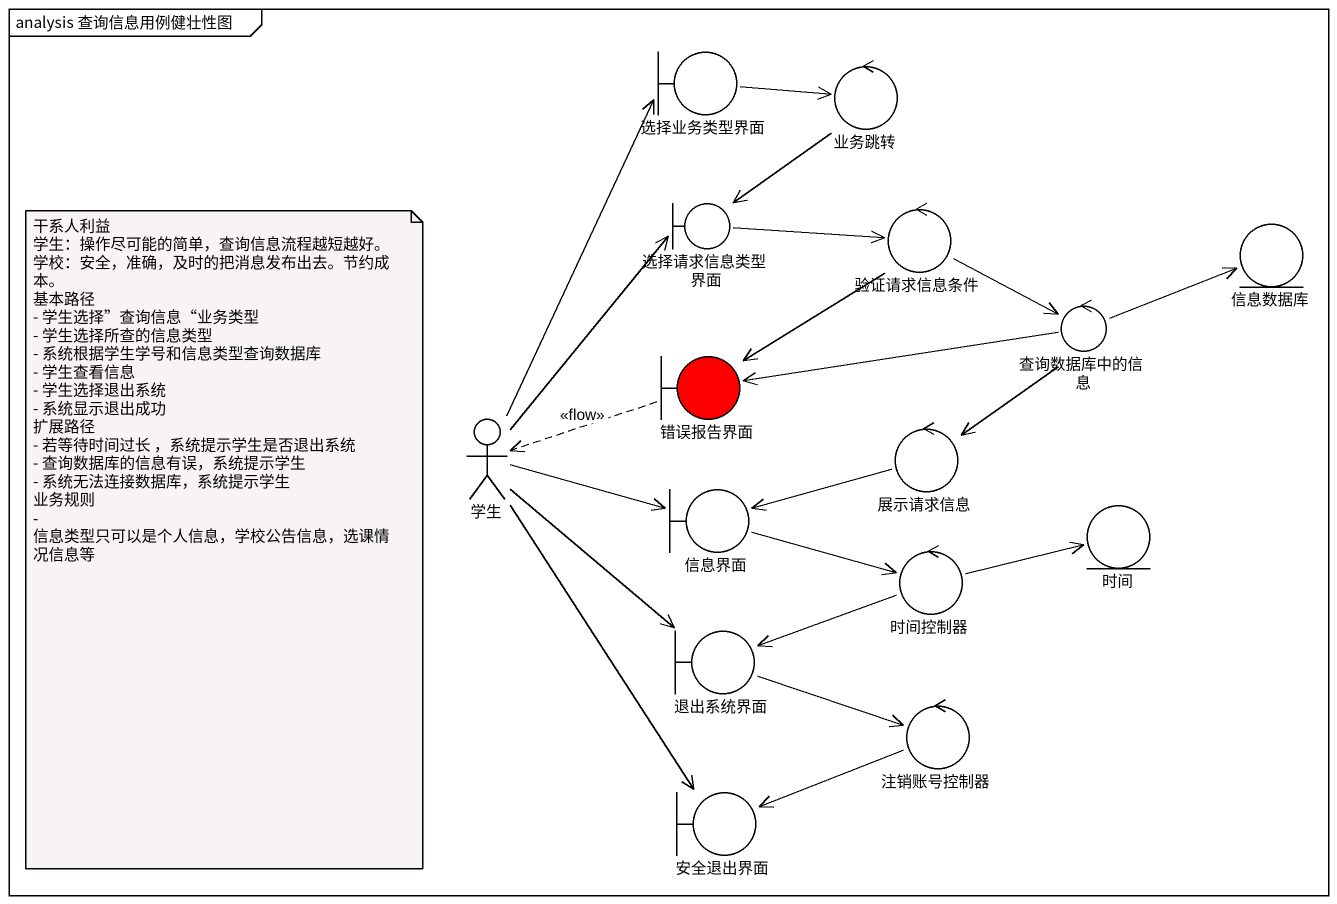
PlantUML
@startuml
mainframe analysis 查询信息用例健壮性图
boundary 选择业务类型界面
control 业务跳转
boundary 选择请求信息类型界面
control 验证请求信息条件
entity 信息数据库
control 查询数据库中的信息
boundary 错误报告界面 #FF0000
actor 学生
control 展示请求信息
boundary 信息界面
entity 时间
control 时间控制器
boundary 退出系统界面
control 注销账号控制器
boundary 安全退出界面
选择业务类型界面 -right-> 业务跳转
业务跳转 --> 选择请求信息类型界面
选择请求信息类型界面 -right-> 验证请求信息条件
验证请求信息条件 -right-> 查询数据库中的信息
验证请求信息条件 --> 错误报告界面
查询数据库中的信息 -right-> 信息数据库
查询数据库中的信息 -left-> 错误报告界面
查询数据库中的信息 --> 展示请求信息
错误报告界面 .left.> 学生 : <<flow>>
学生 -up-> 选择业务类型界面
学生 -up-> 选择请求信息类型界面
学生 -right-> 信息界面
学生 --> 退出系统界面
学生 --> 安全退出界面
展示请求信息 -left-> 信息界面
信息界面 -right-> 时间控制器
时间控制器 -right-> 时间
时间控制器 -left-> 退出系统界面
退出系统界面 -right-> 注销账号控制器
注销账号控制器 -left-> 安全退出界面
note as N1
  干系人利益
  学生：操作尽可能的简单，查询信息流程越短越好。
  学校：安全，准确，及时的把消息发布出去。节约成本。
  基本路径
  - 学生选择”查询信息“业务类型
  - 学生选择所查的信息类型
  - 系统根据学生学号和信息类型查询数据库
  - 学生查看信息
  - 学生选择退出系统
  - 系统显示退出成功
  扩展路径
  - 若等待时间过长 ，系统提示学生是否退出系统
  - 查询数据库的信息有误，系统提示学生
  - 系统无法连接数据库，系统提示学生
  业务规则
  - 信息类型只可以是个人信息，学校公告信息，选课情况信息等
end note
@enduml
